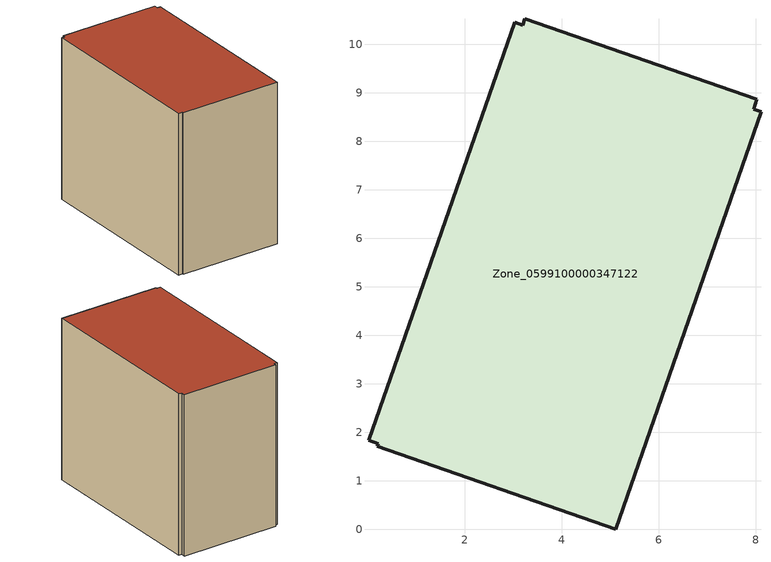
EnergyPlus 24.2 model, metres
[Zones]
Zone_0599100000347122
 floor ground (C_G): 3.03,10.45 3.19,10.39 3.24,10.53 8.02,8.86 7.96,8.66 8.11,8.61 5.12,0 0.2,1.71 0.22,1.77 0.02,1.83 z0
 wall outside (C_F): 8.02,8.86 3.24,10.53 3.19,10.39 3.03,10.45 0.02,1.83 0.22,1.77 0.2,1.71 5.12,0 8.11,8.61 7.96,8.66 8.02,8.86 z0:8.19
 roof outside (C_R): 3.19,10.39 3.03,10.45 0.02,1.83 0.22,1.77 0.2,1.71 5.12,0 8.11,8.61 7.96,8.66 8.02,8.86 3.24,10.53 z8.19
[BUILDING]
Pand.0599100000347122: North Axis=0; Terrain=City; Loads Convergence Tolerance Value=0.04; Temperature Convergence Tolerance Value=0.4; Solar Distribution=FullExterior; Maximum Number of Warmup Days=25; Minimum Number of Warmup Days=1
[Site:Location]
Rotterdam.The.Hague.AP_ZH_NLD Design_Conditions: Latitude=51.96; Longitude=4.45; Time Zone=1; Elevation=-4.5
[SITE:GROUNDTEMPERATURE:BUILDINGSURFACE]
18, 18, 18, 18, 18, 18, 18, 18, 18, 18, 18, 18
[MATERIAL] Thermal Absorptance=0.9; Solar Absorptance=0.7; Visible Absorptance=0.7
Name | Roughness | Thickness | Conductivity | Density | Specific Heat
G.TI.1992-2005 | MediumSmooth | 0.15 | 0.06 | 540 | 1210
F.TI.1992-2005 | Rough | 0.3 | 0.12 | 1920 | 840
R.TI.1992-2005 | MediumRough | 0.2 | 0.08 | 1500 | 1000
[CONSTRUCTION]
C_G: G.TI.1992-2005
C_F: F.TI.1992-2005
C_R: R.TI.1992-2005
[ZONE]
Zone_0599100000347122: Type=1; Multiplier=1; Ceiling Height=Autocalculate; Volume=Autocalculate; Floor Area=autocalculate; Part of Total Floor Area=Yes
[ZONEINFILTRATION:DESIGNFLOWRATE]
Infil_Zone_0599100000347122: Zone or ZoneList or Space or SpaceList=Zone_0599100000347122; Schedule=AlwaysOn; Design Flow Rate Calculation Method=Flow/Area; Flow Rate per Floor Area=0.0015; Constant Term Coefficient=1; Temperature Term Coefficient=0; Velocity Term Coefficient=0; Velocity Squared Term Coefficient=0
[HVACTEMPLATE:ZONE:IDEALLOADSAIRSYSTEM]
Zone_0599100000347122: Maximum Heating Supply Air Temperature=50; Minimum Cooling Supply Air Temperature=13; Maximum Heating Supply Air Humidity Ratio=0.0156; Minimum Cooling Supply Air Humidity Ratio=0.0077; Heating Limit=NoLimit; Cooling Limit=NoLimit; Dehumidification Control Type=ConstantSensibleHeatRatio; Cooling Sensible Heat Ratio=0.7; Dehumidification Setpoint=60; Humidification Control Type=None; Humidification Setpoint=30; Outdoor Air Method=None; Outdoor Air Flow Rate per Person=0.00944; Outdoor Air Flow Rate per Zone Floor Area=0; Outdoor Air Flow Rate per Zone=0; Demand Controlled Ventilation Type=None; Outdoor Air Economizer Type=NoEconomizer; Heat Recovery Type=None; Sensible Heat Recovery Effectiveness=0.7; Latent Heat Recovery Effectiveness=0.65
[ZONECONTROL:THERMOSTAT]
ThermostatControl_Zone_0599100000347122: Zone or ZoneList=Zone_0599100000347122; Control Type Schedule=DualSetpointControlType; Control 1=Thermostat_Zone_0599100000347122; Temperature Difference Between Cutout And Setpoint=0
[THERMOSTATSETPOINT:DUALSETPOINT]
Thermostat_Zone_0599100000347122: Heating Setpoint Temperature Schedule=HeatingSetpoint_Zone_0599100000347122; Cooling Setpoint Temperature Schedule=CoolingSetpoint_Zone_0599100000347122
[SCHEDULE:COMPACT]
HeatingSetpoint_Zone_0599100000347122: Through: 12/31, For: AllDays, Until: 24:00, 21
CoolingSetpoint_Zone_0599100000347122: Through: 12/31, For: AllDays, Until: 24:00, 24
DualSetpointControlType: Through: 12/31, For: AllDays, Until: 24:00, 4
AlwaysOn: Through: 12/31, For: AllDays, Until: 24:00, 1
